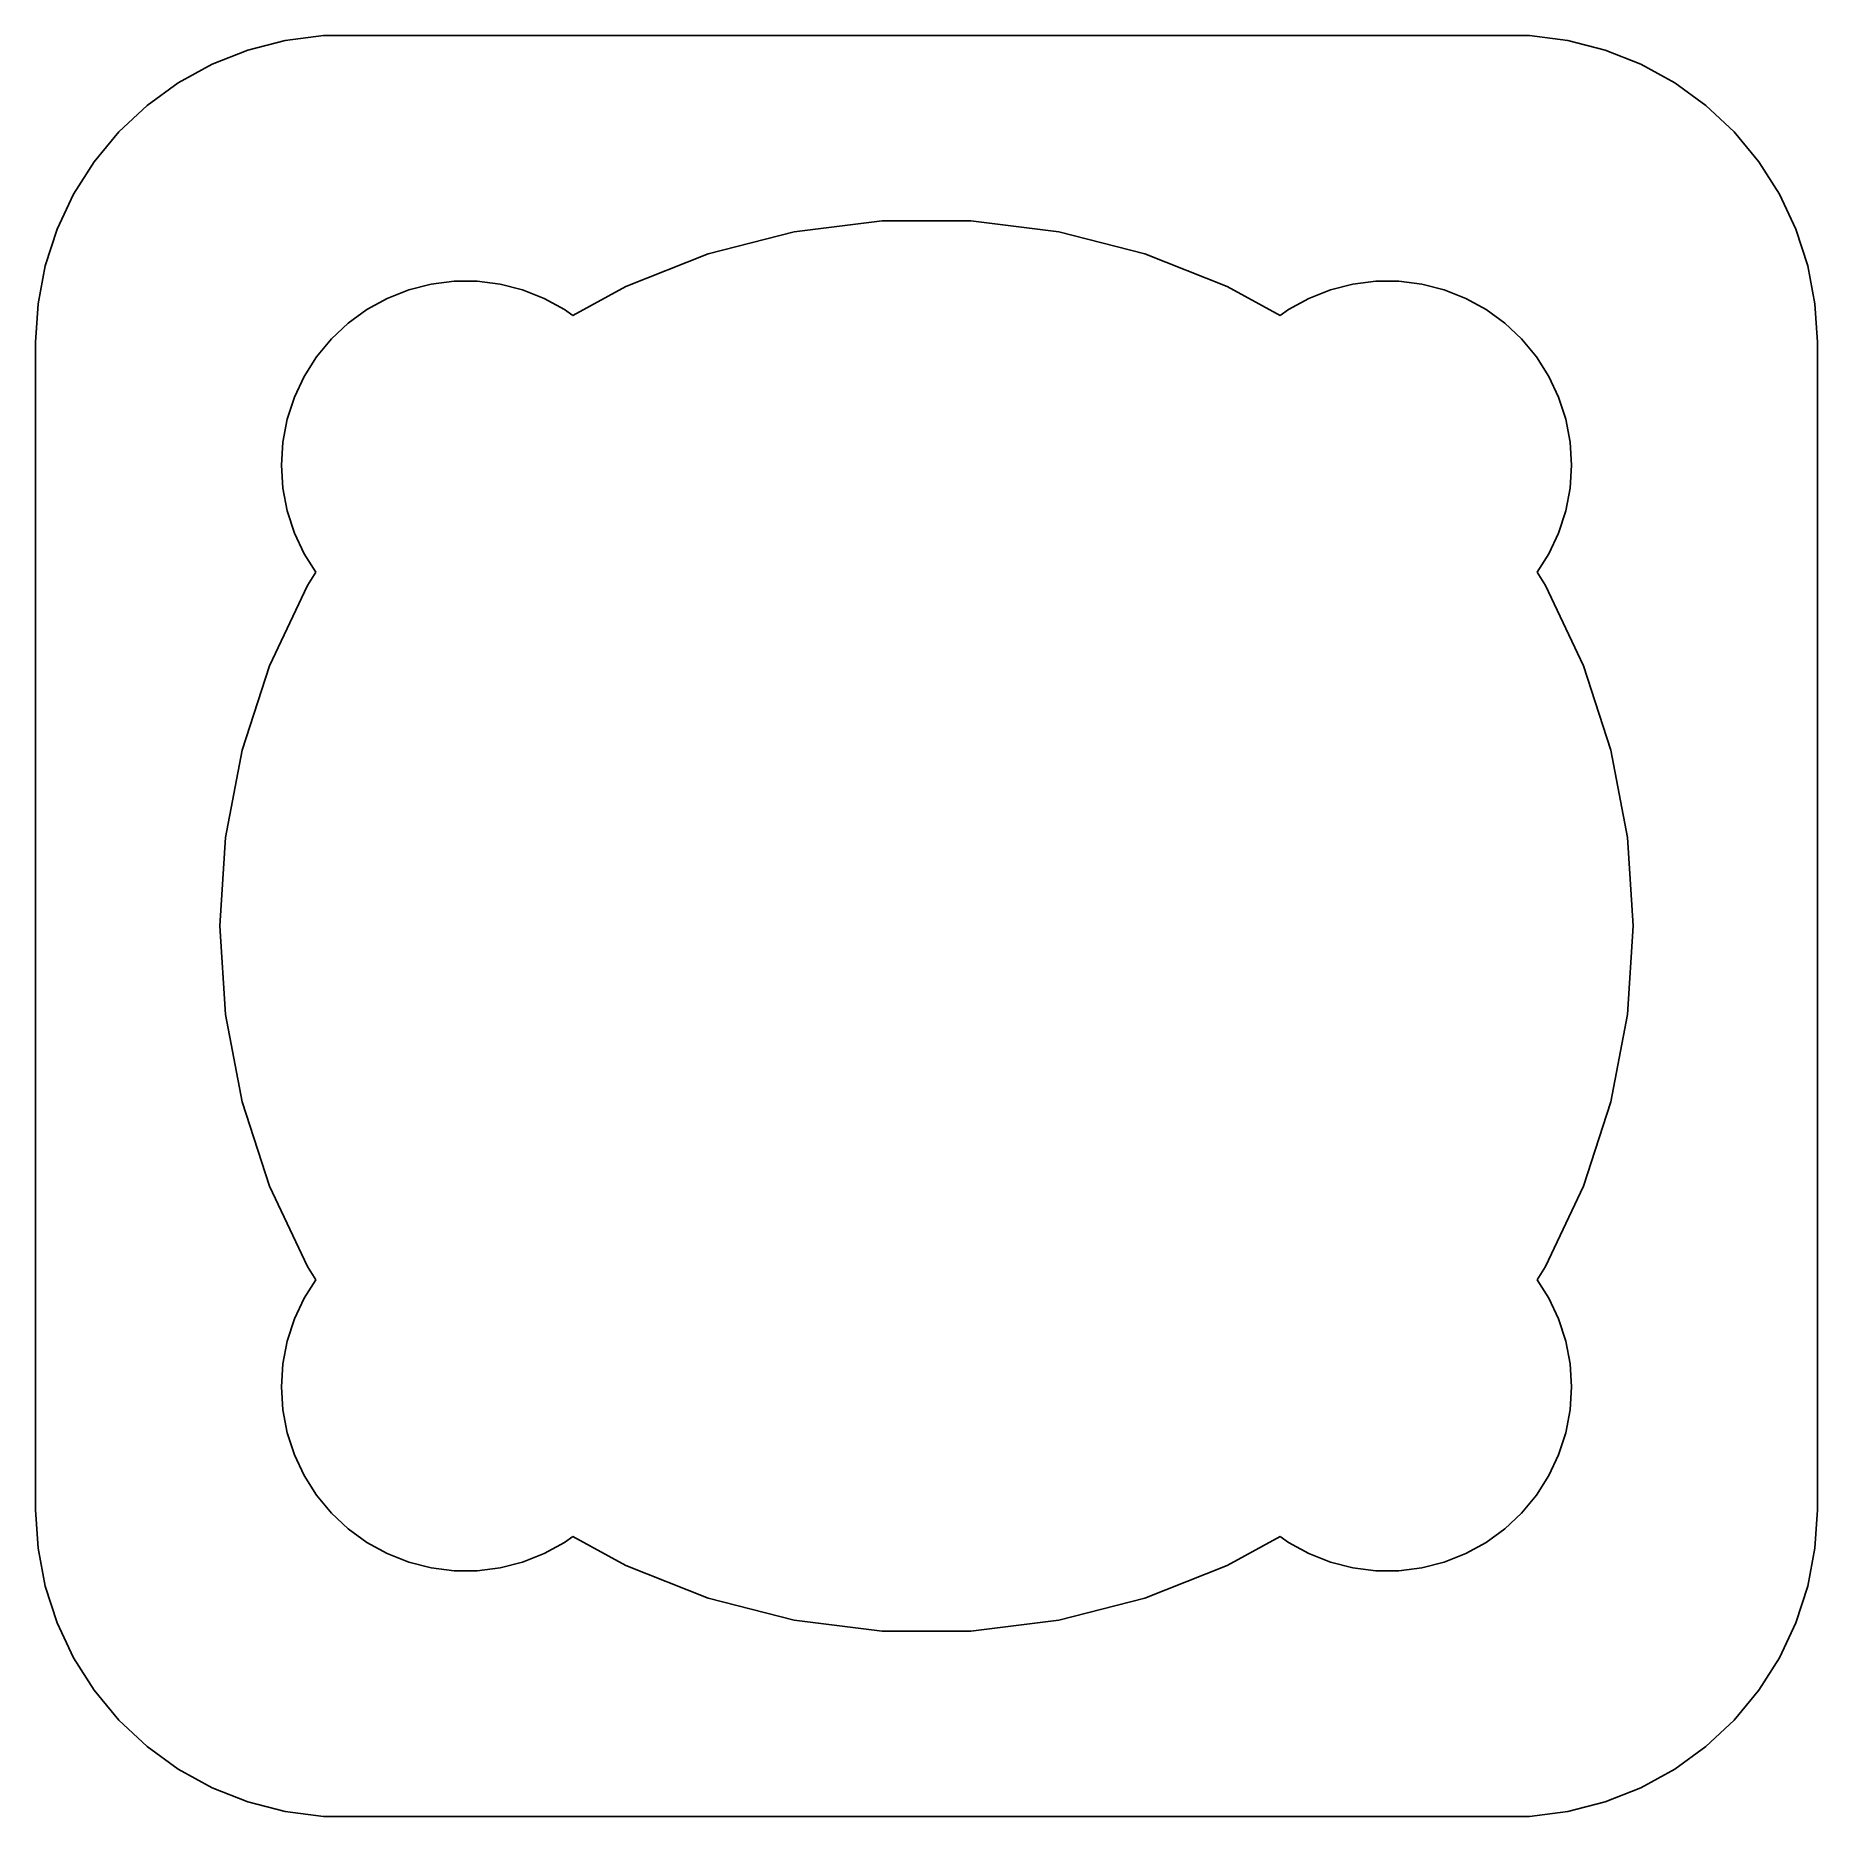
# Model space of a CAD drawing. Header units: metres. Extents: x -14.5 to 14.5, y 24.5 to 53.5.
import ezdxf

# ---------------------------------------------------------------- set-up
doc = ezdxf.new("R2010")
doc.units = ezdxf.units.M

msp = doc.modelspace()

# ---------------------------------------------------------------- linework, layer by layer
for p, q in [((-10.4369, 53.4114), (-11.0451, 53.2553)), ((-9.81395, 53.4901), (-10.4369, 53.4114)), ((9.81395, 53.4901), (-9.81395, 53.4901)), ((10.4369, 53.4114), (9.81395, 53.4901)), ((11.0451, 53.2553), (10.4369, 53.4114)), ((-11.0451, 53.2553), (-11.6289, 53.0241)), ((11.6289, 53.0241), (11.0451, 53.2553)), ((-11.6289, 53.0241), (-12.1791, 52.7216)), ((12.1791, 52.7216), (11.6289, 53.0241)), ((-12.1791, 52.7216), (-12.6871, 52.3526)), ((12.6871, 52.3526), (12.1791, 52.7216)), ((-12.6871, 52.3526), (-13.1448, 51.9227)), ((13.1448, 51.9227), (12.6871, 52.3526)), ((-13.1448, 51.9227), (-13.5451, 51.4389)), ((13.5451, 51.4389), (13.1448, 51.9227)), ((-13.5451, 51.4389), (-13.8815, 50.9088)), ((13.8815, 50.9088), (13.5451, 51.4389)), ((-13.8815, 50.9088), (-14.1489, 50.3406)), ((14.1489, 50.3406), (13.8815, 50.9088)), ((-2.15488, 50.2963), (-0.72208, 50.4773)), ((-0.72208, 50.4773), (0.72208, 50.4773)), ((0.72208, 50.4773), (2.15488, 50.2963)), ((-14.1489, 50.3406), (-14.3429, 49.7434)), ((-3.55368, 49.9371), (-2.15488, 50.2963)), ((2.15488, 50.2963), (3.55368, 49.9371)), ((14.3429, 49.7434), (14.1489, 50.3406)), ((-4.89645, 49.4055), (-3.55368, 49.9371)), ((3.55368, 49.9371), (4.89645, 49.4055)), ((-14.3429, 49.7434), (-14.4606, 49.1267)), ((14.4606, 49.1267), (14.3429, 49.7434)), ((-8.77733, 49.2145), (-8.42705, 49.3532)), ((-8.42705, 49.3532), (-8.06213, 49.4469)), ((-8.06213, 49.4469), (-7.68837, 49.4941)), ((-7.68837, 49.4941), (-7.31161, 49.4941)), ((-7.31161, 49.4941), (-6.93785, 49.4469)), ((-6.93785, 49.4469), (-6.57294, 49.3532)), ((-6.57294, 49.3532), (-6.22266, 49.2145)), ((-5.75536, 48.9333), (-4.89645, 49.4055)), ((4.89645, 49.4055), (5.75536, 48.9333)), ((6.22266, 49.2145), (6.57294, 49.3532)), ((6.57294, 49.3532), (6.93785, 49.4469)), ((6.93785, 49.4469), (7.31161, 49.4941)), ((7.31161, 49.4941), (7.68837, 49.4941)), ((7.68837, 49.4941), (8.06213, 49.4469)), ((8.06213, 49.4469), (8.42705, 49.3532)), ((8.42705, 49.3532), (8.77733, 49.2145)), ((-14.4606, 49.1267), (-14.5, 48.5)), ((-9.41226, 48.8115), (-9.10747, 49.033)), ((-9.10747, 49.033), (-8.77733, 49.2145)), ((-6.22266, 49.2145), (-5.89252, 49.033)), ((-5.89252, 49.033), (-5.75536, 48.9333)), ((5.75536, 48.9333), (5.89252, 49.033)), ((5.89252, 49.033), (6.22266, 49.2145)), ((8.77733, 49.2145), (9.10747, 49.033)), ((9.10747, 49.033), (9.41226, 48.8115)), ((14.5, 48.5), (14.4606, 49.1267)), ((-9.6869, 48.5536), (-9.41226, 48.8115)), ((9.41226, 48.8115), (9.6869, 48.5536)), ((-14.5, 48.5), (-14.5, 29.5)), ((-9.92705, 48.2634), (-9.6869, 48.5536)), ((9.6869, 48.5536), (9.92705, 48.2634)), ((14.5, 29.5), (14.5, 48.5)), ((-10.1289, 47.9453), (-9.92705, 48.2634)), ((9.92705, 48.2634), (10.1289, 47.9453)), ((-10.2893, 47.6044), (-10.1289, 47.9453)), ((10.1289, 47.9453), (10.2893, 47.6044)), ((-10.4057, 47.2461), (-10.2893, 47.6044)), ((10.2893, 47.6044), (10.4057, 47.2461)), ((-10.4763, 46.876), (-10.4057, 47.2461)), ((10.4057, 47.2461), (10.4763, 46.876)), ((-10.5, 46.5), (-10.4763, 46.876)), ((10.4763, 46.876), (10.5, 46.5)), ((-10.4763, 46.124), (-10.5, 46.5)), ((10.5, 46.5), (10.4763, 46.124)), ((-10.4057, 45.7539), (-10.4763, 46.124)), ((10.4763, 46.124), (10.4057, 45.7539)), ((-10.2893, 45.3956), (-10.4057, 45.7539)), ((10.4057, 45.7539), (10.2893, 45.3956)), ((-10.1289, 45.0547), (-10.2893, 45.3956)), ((10.2893, 45.3956), (10.1289, 45.0547)), ((-9.93994, 44.757), (-10.1289, 45.0547)), ((10.1289, 45.0547), (9.93994, 44.757)), ((-10.0775, 44.5402), (-9.93994, 44.757)), ((9.93994, 44.757), (10.0775, 44.5402)), ((-10.6924, 43.2334), (-10.0775, 44.5402)), ((10.0775, 44.5402), (10.6924, 43.2334)), ((-11.1387, 41.8599), (-10.6924, 43.2334)), ((10.6924, 43.2334), (11.1387, 41.8599)), ((-11.4093, 40.4413), (-11.1387, 41.8599)), ((11.1387, 41.8599), (11.4093, 40.4413)), ((-11.5, 39), (-11.4093, 40.4413)), ((11.4093, 40.4413), (11.5, 39)), ((-11.4093, 37.5587), (-11.5, 39)), ((11.5, 39), (11.4093, 37.5587)), ((-11.1387, 36.1401), (-11.4093, 37.5587)), ((11.4093, 37.5587), (11.1387, 36.1401)), ((-10.6924, 34.7666), (-11.1387, 36.1401)), ((11.1387, 36.1401), (10.6924, 34.7666)), ((-10.0775, 33.4598), (-10.6924, 34.7666)), ((10.6924, 34.7666), (10.0775, 33.4598)), ((-9.93994, 33.243), (-10.0775, 33.4598)), ((10.0775, 33.4598), (9.93994, 33.243)), ((-10.1289, 32.9453), (-9.93994, 33.243)), ((9.93994, 33.243), (10.1289, 32.9453)), ((-10.2893, 32.6044), (-10.1289, 32.9453)), ((10.1289, 32.9453), (10.2893, 32.6044)), ((-10.4057, 32.2461), (-10.2893, 32.6044)), ((10.2893, 32.6044), (10.4057, 32.2461)), ((-10.4763, 31.876), (-10.4057, 32.2461)), ((10.4057, 32.2461), (10.4763, 31.876)), ((-10.5, 31.5), (-10.4763, 31.876)), ((10.4763, 31.876), (10.5, 31.5)), ((-10.4763, 31.124), (-10.5, 31.5)), ((10.5, 31.5), (10.4763, 31.124)), ((-10.4057, 30.7539), (-10.4763, 31.124)), ((10.4763, 31.124), (10.4057, 30.7539)), ((-10.2893, 30.3956), (-10.4057, 30.7539)), ((10.4057, 30.7539), (10.2893, 30.3956)), ((-10.1289, 30.0547), (-10.2893, 30.3956)), ((10.2893, 30.3956), (10.1289, 30.0547)), ((-9.92705, 29.7366), (-10.1289, 30.0547)), ((10.1289, 30.0547), (9.92705, 29.7366)), ((-9.6869, 29.4464), (-9.92705, 29.7366)), ((9.92705, 29.7366), (9.6869, 29.4464)), ((-14.5, 29.5), (-14.4606, 28.8733)), ((-9.41226, 29.1885), (-9.6869, 29.4464)), ((9.6869, 29.4464), (9.41226, 29.1885)), ((14.4606, 28.8733), (14.5, 29.5)), ((-9.10747, 28.967), (-9.41226, 29.1885)), ((-5.75536, 29.0667), (-5.89252, 28.967)), ((-4.89645, 28.5945), (-5.75536, 29.0667)), ((5.75536, 29.0667), (4.89645, 28.5945)), ((5.89252, 28.967), (5.75536, 29.0667)), ((9.41226, 29.1885), (9.10747, 28.967)), ((-14.4606, 28.8733), (-14.3429, 28.2566)), ((-8.77733, 28.7855), (-9.10747, 28.967)), ((-8.42705, 28.6468), (-8.77733, 28.7855)), ((-6.22266, 28.7855), (-6.57294, 28.6468)), ((-5.89252, 28.967), (-6.22266, 28.7855)), ((6.22266, 28.7855), (5.89252, 28.967)), ((6.57294, 28.6468), (6.22266, 28.7855)), ((8.77733, 28.7855), (8.42705, 28.6468)), ((9.10747, 28.967), (8.77733, 28.7855)), ((14.3429, 28.2566), (14.4606, 28.8733)), ((-8.06213, 28.5531), (-8.42705, 28.6468)), ((-7.68837, 28.5059), (-8.06213, 28.5531)), ((-7.31161, 28.5059), (-7.68837, 28.5059)), ((-6.93785, 28.5531), (-7.31161, 28.5059)), ((-6.57294, 28.6468), (-6.93785, 28.5531)), ((-3.55368, 28.0629), (-4.89645, 28.5945)), ((4.89645, 28.5945), (3.55368, 28.0629)), ((6.93785, 28.5531), (6.57294, 28.6468)), ((7.31161, 28.5059), (6.93785, 28.5531)), ((7.68837, 28.5059), (7.31161, 28.5059)), ((8.06213, 28.5531), (7.68837, 28.5059)), ((8.42705, 28.6468), (8.06213, 28.5531)), ((-14.3429, 28.2566), (-14.1489, 27.6594)), ((14.1489, 27.6594), (14.3429, 28.2566)), ((-2.15488, 27.7037), (-3.55368, 28.0629)), ((3.55368, 28.0629), (2.15488, 27.7037)), ((-14.1489, 27.6594), (-13.8815, 27.0912)), ((-0.72208, 27.5227), (-2.15488, 27.7037)), ((2.15488, 27.7037), (0.72208, 27.5227)), ((13.8815, 27.0912), (14.1489, 27.6594)), ((0.72208, 27.5227), (-0.72208, 27.5227)), ((-13.8815, 27.0912), (-13.5451, 26.5611)), ((13.5451, 26.5611), (13.8815, 27.0912)), ((-13.5451, 26.5611), (-13.1448, 26.0773)), ((13.1448, 26.0773), (13.5451, 26.5611)), ((-13.1448, 26.0773), (-12.6871, 25.6474)), ((12.6871, 25.6474), (13.1448, 26.0773)), ((-12.6871, 25.6474), (-12.1791, 25.2784)), ((12.1791, 25.2784), (12.6871, 25.6474)), ((-12.1791, 25.2784), (-11.6289, 24.9759)), ((11.6289, 24.9759), (12.1791, 25.2784)), ((-11.6289, 24.9759), (-11.0451, 24.7447)), ((11.0451, 24.7447), (11.6289, 24.9759)), ((-11.0451, 24.7447), (-10.4369, 24.5886)), ((10.4369, 24.5886), (11.0451, 24.7447)), ((-10.4369, 24.5886), (-9.81395, 24.5099)), ((-9.81395, 24.5099), (9.81395, 24.5099)), ((9.81395, 24.5099), (10.4369, 24.5886))]:
    msp.add_line(p, q)

doc.saveas('drawing.dxf')
